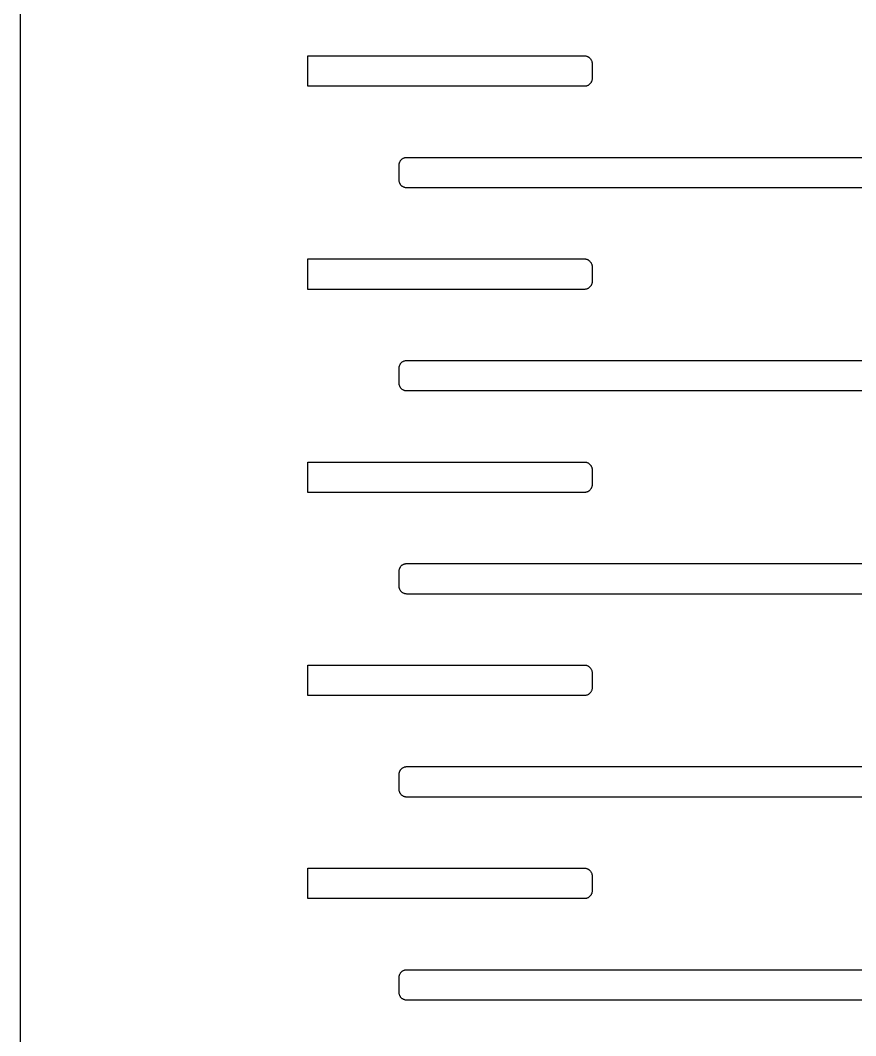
# Model space of a CAD drawing. Header units: metres. Extents: x -156 to 156, y -163 to 163.
# Drawn here: x -156.23 to -123.31, y 1.3 to 41.3 of the extents above; entities that cross this region are included whole.
import ezdxf

# ---------------------------------------------------------------- set-up
doc = ezdxf.new("R2010")
doc.units = ezdxf.units.M

msp = doc.modelspace()

# ---------------------------------------------------------------- linework, layer by layer
for p, q in [((-156.229, 59.9425), (-156.229, -59.9425)), ((-144.899, 38.7), (-144.899, 39.9)), ((-144.899, 39.9), (-134, 39.9)), ((-134, 39.9), (-133.981, 39.8994)), ((-133.981, 39.8994), (-133.962, 39.8976)), ((-133.962, 39.8976), (-133.944, 39.8947)), ((-133.944, 39.8947), (-133.925, 39.8906)), ((-133.925, 39.8906), (-133.907, 39.8853)), ((-133.907, 39.8853), (-133.89, 39.8789)), ((-133.89, 39.8789), (-133.872, 39.8714)), ((-133.872, 39.8714), (-133.855, 39.8629)), ((-133.855, 39.8629), (-133.839, 39.8533)), ((-133.839, 39.8533), (-133.824, 39.8427)), ((-133.824, 39.8427), (-133.809, 39.8311)), ((-133.809, 39.8311), (-133.795, 39.8187)), ((-133.795, 39.8187), (-133.781, 39.8054)), ((-133.781, 39.8054), (-133.769, 39.7912)), ((-133.769, 39.7912), (-133.757, 39.7763)), ((-133.757, 39.7763), (-133.747, 39.7607)), ((-133.747, 39.7607), (-133.737, 39.7445)), ((-133.737, 39.7445), (-133.729, 39.7277)), ((-133.729, 39.7277), (-133.721, 39.7104)), ((-133.721, 39.7104), (-133.715, 39.6927)), ((-133.715, 39.6927), (-133.709, 39.6746)), ((-133.709, 39.6746), (-133.705, 39.6562)), ((-133.705, 39.6562), (-133.702, 39.6376)), ((-133.702, 39.6376), (-133.701, 39.6188)), ((-133.701, 39.6188), (-133.7, 39.6)), ((-133.7, 39.6), (-133.7, 39)), ((-133.769, 38.8088), (-133.781, 38.7946)), ((-133.757, 38.8237), (-133.769, 38.8088)), ((-133.747, 38.8392), (-133.757, 38.8237)), ((-133.737, 38.8555), (-133.747, 38.8392)), ((-133.729, 38.8723), (-133.737, 38.8555)), ((-133.721, 38.8896), (-133.729, 38.8723)), ((-133.715, 38.9073), (-133.721, 38.8896)), ((-133.709, 38.9254), (-133.715, 38.9073)), ((-133.705, 38.9438), (-133.709, 38.9254)), ((-133.702, 38.9624), (-133.705, 38.9438)), ((-133.701, 38.9812), (-133.702, 38.9624)), ((-133.7, 39), (-133.701, 38.9812)), ((-134, 38.7), (-144.899, 38.7)), ((-133.981, 38.7006), (-134, 38.7)), ((-133.962, 38.7024), (-133.981, 38.7006)), ((-133.944, 38.7053), (-133.962, 38.7024)), ((-133.925, 38.7094), (-133.944, 38.7053)), ((-133.907, 38.7147), (-133.925, 38.7094)), ((-133.89, 38.7211), (-133.907, 38.7147)), ((-133.872, 38.7285), (-133.89, 38.7211)), ((-133.855, 38.7371), (-133.872, 38.7285)), ((-133.839, 38.7467), (-133.855, 38.7371)), ((-133.824, 38.7573), (-133.839, 38.7467)), ((-133.809, 38.7688), (-133.824, 38.7573)), ((-133.795, 38.7813), (-133.809, 38.7688)), ((-133.781, 38.7946), (-133.795, 38.7813)), ((-141.3, 35.6), (-141.299, 35.6188)), ((-141.3, 35), (-141.3, 35.6)), ((-141.299, 35.6188), (-141.298, 35.6376)), ((-141.298, 35.6376), (-141.295, 35.6562)), ((-141.295, 35.6562), (-141.291, 35.6746)), ((-141.291, 35.6746), (-141.285, 35.6927)), ((-141.285, 35.6927), (-141.279, 35.7104)), ((-141.279, 35.7104), (-141.271, 35.7277)), ((-141.271, 35.7277), (-141.263, 35.7445)), ((-141.263, 35.7445), (-141.253, 35.7607)), ((-141.253, 35.7607), (-141.243, 35.7763)), ((-141.243, 35.7763), (-141.231, 35.7912)), ((-141.231, 35.7912), (-141.219, 35.8054)), ((-141.219, 35.8054), (-141.205, 35.8187)), ((-141.205, 35.8187), (-141.191, 35.8311)), ((-141.191, 35.8311), (-141.176, 35.8427)), ((-141.176, 35.8427), (-141.161, 35.8533)), ((-141.161, 35.8533), (-141.145, 35.8629)), ((-141.145, 35.8629), (-141.128, 35.8714)), ((-141.128, 35.8714), (-141.11, 35.8789)), ((-141.11, 35.8789), (-141.093, 35.8853)), ((-141.093, 35.8853), (-141.075, 35.8906)), ((-141.075, 35.8906), (-141.056, 35.8947)), ((-141.056, 35.8947), (-141.038, 35.8976)), ((-141.038, 35.8976), (-141.019, 35.8994)), ((-141.019, 35.8994), (-141, 35.9)), ((-141, 35.9), (-114, 35.9)), ((-141.299, 34.9812), (-141.3, 35)), ((-141.298, 34.9624), (-141.299, 34.9812)), ((-141.295, 34.9438), (-141.298, 34.9624)), ((-141.291, 34.9254), (-141.295, 34.9438)), ((-141.285, 34.9073), (-141.291, 34.9254)), ((-141.279, 34.8896), (-141.285, 34.9073)), ((-141.271, 34.8723), (-141.279, 34.8896)), ((-141.263, 34.8555), (-141.271, 34.8723)), ((-141.253, 34.8392), (-141.263, 34.8555)), ((-141.243, 34.8237), (-141.253, 34.8392)), ((-141.231, 34.8088), (-141.243, 34.8237)), ((-141.219, 34.7946), (-141.231, 34.8088)), ((-141.205, 34.7813), (-141.219, 34.7946)), ((-141.191, 34.7688), (-141.205, 34.7813)), ((-141.176, 34.7573), (-141.191, 34.7688)), ((-141.161, 34.7467), (-141.176, 34.7573)), ((-141.145, 34.7371), (-141.161, 34.7467)), ((-141.128, 34.7285), (-141.145, 34.7371)), ((-141.11, 34.7211), (-141.128, 34.7285)), ((-141.093, 34.7147), (-141.11, 34.7211)), ((-141.075, 34.7094), (-141.093, 34.7147)), ((-141.056, 34.7053), (-141.075, 34.7094)), ((-141.038, 34.7024), (-141.056, 34.7053)), ((-141.019, 34.7006), (-141.038, 34.7024)), ((-141, 34.7), (-141.019, 34.7006)), ((-114, 34.7), (-141, 34.7)), ((-144.899, 30.7), (-144.899, 31.9)), ((-144.899, 31.9), (-134, 31.9)), ((-134, 31.9), (-133.981, 31.8994)), ((-133.981, 31.8994), (-133.962, 31.8976)), ((-133.962, 31.8976), (-133.944, 31.8947)), ((-133.944, 31.8947), (-133.925, 31.8906)), ((-133.925, 31.8906), (-133.907, 31.8853)), ((-133.907, 31.8853), (-133.89, 31.8789)), ((-133.89, 31.8789), (-133.872, 31.8714)), ((-133.872, 31.8714), (-133.855, 31.8629)), ((-133.855, 31.8629), (-133.839, 31.8533)), ((-133.839, 31.8533), (-133.824, 31.8427)), ((-133.824, 31.8427), (-133.809, 31.8311)), ((-133.809, 31.8311), (-133.795, 31.8187)), ((-133.795, 31.8187), (-133.781, 31.8054)), ((-133.781, 31.8054), (-133.769, 31.7912)), ((-133.769, 31.7912), (-133.757, 31.7763)), ((-133.757, 31.7763), (-133.747, 31.7607)), ((-133.747, 31.7607), (-133.737, 31.7445)), ((-133.737, 31.7445), (-133.729, 31.7277)), ((-133.729, 31.7277), (-133.721, 31.7104)), ((-133.721, 31.7104), (-133.715, 31.6927)), ((-133.715, 31.6927), (-133.709, 31.6746)), ((-133.709, 31.6746), (-133.705, 31.6562)), ((-133.705, 31.6562), (-133.702, 31.6376)), ((-133.702, 31.6376), (-133.701, 31.6188)), ((-133.701, 31.6188), (-133.7, 31.6)), ((-133.7, 31.6), (-133.7, 31)), ((-133.769, 30.8088), (-133.781, 30.7946)), ((-133.757, 30.8237), (-133.769, 30.8088)), ((-133.747, 30.8392), (-133.757, 30.8237)), ((-133.737, 30.8555), (-133.747, 30.8392)), ((-133.729, 30.8723), (-133.737, 30.8555)), ((-133.721, 30.8896), (-133.729, 30.8723)), ((-133.715, 30.9073), (-133.721, 30.8896)), ((-133.709, 30.9254), (-133.715, 30.9073)), ((-133.705, 30.9438), (-133.709, 30.9254)), ((-133.702, 30.9624), (-133.705, 30.9438)), ((-133.701, 30.9812), (-133.702, 30.9624)), ((-133.7, 31), (-133.701, 30.9812)), ((-134, 30.7), (-144.899, 30.7)), ((-133.981, 30.7006), (-134, 30.7)), ((-133.962, 30.7024), (-133.981, 30.7006)), ((-133.944, 30.7053), (-133.962, 30.7024)), ((-133.925, 30.7094), (-133.944, 30.7053)), ((-133.907, 30.7147), (-133.925, 30.7094)), ((-133.89, 30.7211), (-133.907, 30.7147)), ((-133.872, 30.7285), (-133.89, 30.7211)), ((-133.855, 30.7371), (-133.872, 30.7285)), ((-133.839, 30.7467), (-133.855, 30.7371)), ((-133.824, 30.7573), (-133.839, 30.7467)), ((-133.809, 30.7688), (-133.824, 30.7573)), ((-133.795, 30.7813), (-133.809, 30.7688)), ((-133.781, 30.7946), (-133.795, 30.7813)), ((-141.3, 27.6), (-141.299, 27.6188)), ((-141.3, 27), (-141.3, 27.6)), ((-141.299, 27.6188), (-141.298, 27.6376)), ((-141.298, 27.6376), (-141.295, 27.6562)), ((-141.295, 27.6562), (-141.291, 27.6746)), ((-141.291, 27.6746), (-141.285, 27.6927)), ((-141.285, 27.6927), (-141.279, 27.7104)), ((-141.279, 27.7104), (-141.271, 27.7277)), ((-141.271, 27.7277), (-141.263, 27.7445)), ((-141.263, 27.7445), (-141.253, 27.7607)), ((-141.253, 27.7607), (-141.243, 27.7763)), ((-141.243, 27.7763), (-141.231, 27.7912)), ((-141.231, 27.7912), (-141.219, 27.8054)), ((-141.219, 27.8054), (-141.205, 27.8187)), ((-141.205, 27.8187), (-141.191, 27.8311)), ((-141.191, 27.8311), (-141.176, 27.8427)), ((-141.176, 27.8427), (-141.161, 27.8533)), ((-141.161, 27.8533), (-141.145, 27.8629)), ((-141.145, 27.8629), (-141.128, 27.8714)), ((-141.128, 27.8714), (-141.11, 27.8789)), ((-141.11, 27.8789), (-141.093, 27.8853)), ((-141.093, 27.8853), (-141.075, 27.8906)), ((-141.075, 27.8906), (-141.056, 27.8947)), ((-141.056, 27.8947), (-141.038, 27.8976)), ((-141.038, 27.8976), (-141.019, 27.8994)), ((-141.019, 27.8994), (-141, 27.9)), ((-141, 27.9), (-114, 27.9)), ((-141.299, 26.9812), (-141.3, 27)), ((-141.298, 26.9624), (-141.299, 26.9812)), ((-141.295, 26.9438), (-141.298, 26.9624)), ((-141.291, 26.9254), (-141.295, 26.9438)), ((-141.285, 26.9073), (-141.291, 26.9254)), ((-141.279, 26.8896), (-141.285, 26.9073)), ((-141.271, 26.8723), (-141.279, 26.8896)), ((-141.263, 26.8555), (-141.271, 26.8723)), ((-141.253, 26.8392), (-141.263, 26.8555)), ((-141.243, 26.8237), (-141.253, 26.8392)), ((-141.231, 26.8088), (-141.243, 26.8237)), ((-141.219, 26.7946), (-141.231, 26.8088)), ((-141.205, 26.7813), (-141.219, 26.7946)), ((-141.191, 26.7688), (-141.205, 26.7813)), ((-141.176, 26.7573), (-141.191, 26.7688)), ((-141.161, 26.7467), (-141.176, 26.7573)), ((-141.145, 26.7371), (-141.161, 26.7467)), ((-141.128, 26.7285), (-141.145, 26.7371)), ((-141.11, 26.7211), (-141.128, 26.7285)), ((-141.093, 26.7147), (-141.11, 26.7211)), ((-141.075, 26.7094), (-141.093, 26.7147)), ((-141.056, 26.7053), (-141.075, 26.7094)), ((-141.038, 26.7024), (-141.056, 26.7053)), ((-141.019, 26.7006), (-141.038, 26.7024)), ((-141, 26.7), (-141.019, 26.7006)), ((-114, 26.7), (-141, 26.7)), ((-144.899, 22.7), (-144.899, 23.9)), ((-144.899, 23.9), (-134, 23.9)), ((-134, 23.9), (-133.981, 23.8994)), ((-133.981, 23.8994), (-133.962, 23.8976)), ((-133.962, 23.8976), (-133.944, 23.8947)), ((-133.944, 23.8947), (-133.925, 23.8906)), ((-133.925, 23.8906), (-133.907, 23.8853)), ((-133.907, 23.8853), (-133.89, 23.8789)), ((-133.89, 23.8789), (-133.872, 23.8714)), ((-133.872, 23.8714), (-133.855, 23.8629)), ((-133.855, 23.8629), (-133.839, 23.8533)), ((-133.839, 23.8533), (-133.824, 23.8427)), ((-133.824, 23.8427), (-133.809, 23.8311)), ((-133.809, 23.8311), (-133.795, 23.8187)), ((-133.795, 23.8187), (-133.781, 23.8054)), ((-133.781, 23.8054), (-133.769, 23.7912)), ((-133.769, 23.7912), (-133.757, 23.7763)), ((-133.757, 23.7763), (-133.747, 23.7607)), ((-133.747, 23.7607), (-133.737, 23.7445)), ((-133.737, 23.7445), (-133.729, 23.7277)), ((-133.729, 23.7277), (-133.721, 23.7104)), ((-133.721, 23.7104), (-133.715, 23.6927)), ((-133.715, 23.6927), (-133.709, 23.6746)), ((-133.709, 23.6746), (-133.705, 23.6562)), ((-133.705, 23.6562), (-133.702, 23.6376)), ((-133.702, 23.6376), (-133.701, 23.6188)), ((-133.701, 23.6188), (-133.7, 23.6)), ((-133.7, 23.6), (-133.7, 23)), ((-133.769, 22.8088), (-133.781, 22.7946)), ((-133.757, 22.8237), (-133.769, 22.8088)), ((-133.747, 22.8392), (-133.757, 22.8237)), ((-133.737, 22.8555), (-133.747, 22.8392)), ((-133.729, 22.8723), (-133.737, 22.8555)), ((-133.721, 22.8896), (-133.729, 22.8723)), ((-133.715, 22.9073), (-133.721, 22.8896)), ((-133.709, 22.9254), (-133.715, 22.9073)), ((-133.705, 22.9438), (-133.709, 22.9254)), ((-133.702, 22.9624), (-133.705, 22.9438)), ((-133.701, 22.9812), (-133.702, 22.9624)), ((-133.7, 23), (-133.701, 22.9812)), ((-134, 22.7), (-144.899, 22.7)), ((-133.981, 22.7006), (-134, 22.7)), ((-133.962, 22.7024), (-133.981, 22.7006)), ((-133.944, 22.7053), (-133.962, 22.7024)), ((-133.925, 22.7094), (-133.944, 22.7053)), ((-133.907, 22.7147), (-133.925, 22.7094)), ((-133.89, 22.7211), (-133.907, 22.7147)), ((-133.872, 22.7285), (-133.89, 22.7211)), ((-133.855, 22.7371), (-133.872, 22.7285)), ((-133.839, 22.7467), (-133.855, 22.7371)), ((-133.824, 22.7573), (-133.839, 22.7467)), ((-133.809, 22.7688), (-133.824, 22.7573)), ((-133.795, 22.7813), (-133.809, 22.7688)), ((-133.781, 22.7946), (-133.795, 22.7813)), ((-141.3, 19.6), (-141.299, 19.6188)), ((-141.3, 19), (-141.3, 19.6)), ((-141.299, 19.6188), (-141.298, 19.6376)), ((-141.298, 19.6376), (-141.295, 19.6562)), ((-141.295, 19.6562), (-141.291, 19.6746)), ((-141.291, 19.6746), (-141.285, 19.6927)), ((-141.285, 19.6927), (-141.279, 19.7104)), ((-141.279, 19.7104), (-141.271, 19.7277)), ((-141.271, 19.7277), (-141.263, 19.7445)), ((-141.263, 19.7445), (-141.253, 19.7607)), ((-141.253, 19.7607), (-141.243, 19.7763)), ((-141.243, 19.7763), (-141.231, 19.7912)), ((-141.231, 19.7912), (-141.219, 19.8054)), ((-141.219, 19.8054), (-141.205, 19.8187)), ((-141.205, 19.8187), (-141.191, 19.8311)), ((-141.191, 19.8311), (-141.176, 19.8427)), ((-141.176, 19.8427), (-141.161, 19.8533)), ((-141.161, 19.8533), (-141.145, 19.8629)), ((-141.145, 19.8629), (-141.128, 19.8714)), ((-141.128, 19.8714), (-141.11, 19.8789)), ((-141.11, 19.8789), (-141.093, 19.8853)), ((-141.093, 19.8853), (-141.075, 19.8906)), ((-141.075, 19.8906), (-141.056, 19.8947)), ((-141.056, 19.8947), (-141.038, 19.8976)), ((-141.038, 19.8976), (-141.019, 19.8994)), ((-141.019, 19.8994), (-141, 19.9)), ((-141, 19.9), (-114, 19.9)), ((-141.299, 18.9812), (-141.3, 19)), ((-141.298, 18.9624), (-141.299, 18.9812)), ((-141.295, 18.9438), (-141.298, 18.9624)), ((-141.291, 18.9254), (-141.295, 18.9438)), ((-141.285, 18.9073), (-141.291, 18.9254)), ((-141.279, 18.8896), (-141.285, 18.9073)), ((-141.271, 18.8723), (-141.279, 18.8896)), ((-141.263, 18.8555), (-141.271, 18.8723)), ((-141.253, 18.8392), (-141.263, 18.8555)), ((-141.243, 18.8237), (-141.253, 18.8392)), ((-141.231, 18.8088), (-141.243, 18.8237)), ((-141.219, 18.7946), (-141.231, 18.8088)), ((-141.205, 18.7813), (-141.219, 18.7946)), ((-141.191, 18.7688), (-141.205, 18.7813)), ((-141.176, 18.7573), (-141.191, 18.7688)), ((-141.161, 18.7467), (-141.176, 18.7573)), ((-141.145, 18.7371), (-141.161, 18.7467)), ((-141.128, 18.7285), (-141.145, 18.7371)), ((-141.11, 18.7211), (-141.128, 18.7285)), ((-141.093, 18.7147), (-141.11, 18.7211)), ((-141.075, 18.7094), (-141.093, 18.7147)), ((-141.056, 18.7053), (-141.075, 18.7094)), ((-141.038, 18.7024), (-141.056, 18.7053)), ((-141.019, 18.7006), (-141.038, 18.7024)), ((-141, 18.7), (-141.019, 18.7006)), ((-114, 18.7), (-141, 18.7)), ((-144.899, 14.7), (-144.899, 15.9)), ((-144.899, 15.9), (-134, 15.9)), ((-134, 15.9), (-133.981, 15.8994)), ((-133.981, 15.8994), (-133.962, 15.8976)), ((-133.962, 15.8976), (-133.944, 15.8947)), ((-133.944, 15.8947), (-133.925, 15.8906)), ((-133.925, 15.8906), (-133.907, 15.8853)), ((-133.907, 15.8853), (-133.89, 15.8789)), ((-133.89, 15.8789), (-133.872, 15.8714)), ((-133.872, 15.8714), (-133.855, 15.8629)), ((-133.855, 15.8629), (-133.839, 15.8533)), ((-133.839, 15.8533), (-133.824, 15.8427)), ((-133.824, 15.8427), (-133.809, 15.8311)), ((-133.809, 15.8311), (-133.795, 15.8187)), ((-133.795, 15.8187), (-133.781, 15.8054)), ((-133.781, 15.8054), (-133.769, 15.7912)), ((-133.769, 15.7912), (-133.757, 15.7763)), ((-133.757, 15.7763), (-133.747, 15.7607)), ((-133.747, 15.7607), (-133.737, 15.7445)), ((-133.737, 15.7445), (-133.729, 15.7277)), ((-133.729, 15.7277), (-133.721, 15.7104)), ((-133.721, 15.7104), (-133.715, 15.6927)), ((-133.715, 15.6927), (-133.709, 15.6746)), ((-133.709, 15.6746), (-133.705, 15.6562)), ((-133.705, 15.6562), (-133.702, 15.6376)), ((-133.702, 15.6376), (-133.701, 15.6188)), ((-133.701, 15.6188), (-133.7, 15.6)), ((-133.7, 15.6), (-133.7, 15)), ((-133.769, 14.8088), (-133.781, 14.7946)), ((-133.757, 14.8237), (-133.769, 14.8088)), ((-133.747, 14.8392), (-133.757, 14.8237)), ((-133.737, 14.8555), (-133.747, 14.8392)), ((-133.729, 14.8723), (-133.737, 14.8555)), ((-133.721, 14.8896), (-133.729, 14.8723)), ((-133.715, 14.9073), (-133.721, 14.8896)), ((-133.709, 14.9254), (-133.715, 14.9073)), ((-133.705, 14.9438), (-133.709, 14.9254)), ((-133.702, 14.9624), (-133.705, 14.9438)), ((-133.701, 14.9812), (-133.702, 14.9624)), ((-133.7, 15), (-133.701, 14.9812)), ((-134, 14.7), (-144.899, 14.7)), ((-133.981, 14.7006), (-134, 14.7)), ((-133.962, 14.7024), (-133.981, 14.7006)), ((-133.944, 14.7053), (-133.962, 14.7024)), ((-133.925, 14.7094), (-133.944, 14.7053)), ((-133.907, 14.7147), (-133.925, 14.7094)), ((-133.89, 14.7211), (-133.907, 14.7147)), ((-133.872, 14.7285), (-133.89, 14.7211)), ((-133.855, 14.7371), (-133.872, 14.7285)), ((-133.839, 14.7467), (-133.855, 14.7371)), ((-133.824, 14.7573), (-133.839, 14.7467)), ((-133.809, 14.7688), (-133.824, 14.7573)), ((-133.795, 14.7813), (-133.809, 14.7688)), ((-133.781, 14.7946), (-133.795, 14.7813)), ((-141.3, 11.6), (-141.299, 11.6188)), ((-141.3, 11), (-141.3, 11.6)), ((-141.299, 11.6188), (-141.298, 11.6376)), ((-141.298, 11.6376), (-141.295, 11.6562)), ((-141.295, 11.6562), (-141.291, 11.6746)), ((-141.291, 11.6746), (-141.285, 11.6927)), ((-141.285, 11.6927), (-141.279, 11.7104)), ((-141.279, 11.7104), (-141.271, 11.7277)), ((-141.271, 11.7277), (-141.263, 11.7445)), ((-141.263, 11.7445), (-141.253, 11.7607)), ((-141.253, 11.7607), (-141.243, 11.7763)), ((-141.243, 11.7763), (-141.231, 11.7912)), ((-141.231, 11.7912), (-141.219, 11.8054)), ((-141.219, 11.8054), (-141.205, 11.8187)), ((-141.205, 11.8187), (-141.191, 11.8311)), ((-141.191, 11.8311), (-141.176, 11.8427)), ((-141.176, 11.8427), (-141.161, 11.8533)), ((-141.161, 11.8533), (-141.145, 11.8629)), ((-141.145, 11.8629), (-141.128, 11.8714)), ((-141.128, 11.8714), (-141.11, 11.8789)), ((-141.11, 11.8789), (-141.093, 11.8853)), ((-141.093, 11.8853), (-141.075, 11.8906)), ((-141.075, 11.8906), (-141.056, 11.8947)), ((-141.056, 11.8947), (-141.038, 11.8976)), ((-141.038, 11.8976), (-141.019, 11.8994)), ((-141.019, 11.8994), (-141, 11.9)), ((-141, 11.9), (-114, 11.9)), ((-141.299, 10.9812), (-141.3, 11)), ((-141.298, 10.9624), (-141.299, 10.9812)), ((-141.295, 10.9438), (-141.298, 10.9624)), ((-141.291, 10.9254), (-141.295, 10.9438)), ((-141.285, 10.9073), (-141.291, 10.9254)), ((-141.279, 10.8896), (-141.285, 10.9073)), ((-141.271, 10.8723), (-141.279, 10.8896)), ((-141.263, 10.8555), (-141.271, 10.8723)), ((-141.253, 10.8392), (-141.263, 10.8555)), ((-141.243, 10.8237), (-141.253, 10.8392)), ((-141.231, 10.8088), (-141.243, 10.8237)), ((-141.219, 10.7946), (-141.231, 10.8088)), ((-141.205, 10.7813), (-141.219, 10.7946)), ((-141.191, 10.7688), (-141.205, 10.7813)), ((-141.176, 10.7573), (-141.191, 10.7688)), ((-141.161, 10.7467), (-141.176, 10.7573)), ((-141.145, 10.7371), (-141.161, 10.7467)), ((-141.128, 10.7285), (-141.145, 10.7371)), ((-141.11, 10.7211), (-141.128, 10.7285)), ((-141.093, 10.7147), (-141.11, 10.7211)), ((-141.075, 10.7094), (-141.093, 10.7147)), ((-141.056, 10.7053), (-141.075, 10.7094)), ((-141.038, 10.7024), (-141.056, 10.7053)), ((-141.019, 10.7006), (-141.038, 10.7024)), ((-141, 10.7), (-141.019, 10.7006)), ((-114, 10.7), (-141, 10.7)), ((-144.899, 6.7), (-144.899, 7.89999)), ((-144.899, 7.89999), (-134, 7.89999)), ((-134, 7.89999), (-133.981, 7.8994)), ((-133.981, 7.8994), (-133.962, 7.89763)), ((-133.962, 7.89763), (-133.944, 7.89468)), ((-133.944, 7.89468), (-133.925, 7.89056)), ((-133.925, 7.89056), (-133.907, 7.88531)), ((-133.907, 7.88531), (-133.89, 7.87892)), ((-133.89, 7.87892), (-133.872, 7.87144)), ((-133.872, 7.87144), (-133.855, 7.86288)), ((-133.855, 7.86288), (-133.839, 7.85329)), ((-133.839, 7.85329), (-133.824, 7.8427)), ((-133.824, 7.8427), (-133.809, 7.83115)), ((-133.809, 7.83115), (-133.795, 7.81868)), ((-133.795, 7.81868), (-133.781, 7.80536)), ((-133.781, 7.80536), (-133.769, 7.79121)), ((-133.769, 7.79121), (-133.757, 7.77632)), ((-133.757, 7.77632), (-133.747, 7.76074)), ((-133.747, 7.76074), (-133.737, 7.74452)), ((-133.737, 7.74452), (-133.729, 7.72772)), ((-133.729, 7.72772), (-133.721, 7.71043)), ((-133.721, 7.71043), (-133.715, 7.6927)), ((-133.715, 7.6927), (-133.709, 7.67461)), ((-133.709, 7.67461), (-133.705, 7.6562)), ((-133.705, 7.6562), (-133.702, 7.63759)), ((-133.702, 7.63759), (-133.701, 7.61884)), ((-133.701, 7.61884), (-133.7, 7.59999)), ((-133.7, 7.59999), (-133.7, 7)), ((-133.769, 6.80876), (-133.781, 6.79463)), ((-133.757, 6.82365), (-133.769, 6.80876)), ((-133.747, 6.83925), (-133.757, 6.82365)), ((-133.737, 6.85547), (-133.747, 6.83925)), ((-133.729, 6.87225), (-133.737, 6.85547)), ((-133.721, 6.88956), (-133.729, 6.87225)), ((-133.715, 6.90729), (-133.721, 6.88956)), ((-133.709, 6.92538), (-133.715, 6.90729)), ((-133.705, 6.94377), (-133.709, 6.92538)), ((-133.702, 6.96239), (-133.705, 6.94377)), ((-133.701, 6.98116), (-133.702, 6.96239)), ((-133.7, 7), (-133.701, 6.98116)), ((-134, 6.7), (-144.899, 6.7)), ((-133.981, 6.70059), (-134, 6.7)), ((-133.962, 6.70236), (-133.981, 6.70059)), ((-133.944, 6.70531), (-133.962, 6.70236)), ((-133.925, 6.70941), (-133.944, 6.70531)), ((-133.907, 6.71468), (-133.925, 6.70941)), ((-133.89, 6.72105), (-133.907, 6.71468)), ((-133.872, 6.72855), (-133.89, 6.72105)), ((-133.855, 6.73711), (-133.872, 6.72855)), ((-133.839, 6.74669), (-133.855, 6.73711)), ((-133.824, 6.75729), (-133.839, 6.74669)), ((-133.809, 6.76884), (-133.824, 6.75729)), ((-133.795, 6.7813), (-133.809, 6.76884)), ((-133.781, 6.79463), (-133.795, 6.7813)), ((-141.3, 3.59999), (-141.299, 3.61884)), ((-141.299, 3.61884), (-141.298, 3.63759)), ((-141.298, 3.63759), (-141.295, 3.6562)), ((-141.295, 3.6562), (-141.291, 3.67461)), ((-141.291, 3.67461), (-141.285, 3.6927)), ((-141.285, 3.6927), (-141.279, 3.71043)), ((-141.279, 3.71043), (-141.271, 3.72772)), ((-141.271, 3.72772), (-141.263, 3.74452)), ((-141.263, 3.74452), (-141.253, 3.76074)), ((-141.253, 3.76074), (-141.243, 3.77632)), ((-141.243, 3.77632), (-141.231, 3.79121)), ((-141.231, 3.79121), (-141.219, 3.80536)), ((-141.219, 3.80536), (-141.205, 3.81868)), ((-141.205, 3.81868), (-141.191, 3.83115)), ((-141.191, 3.83115), (-141.176, 3.8427)), ((-141.176, 3.8427), (-141.161, 3.85329)), ((-141.161, 3.85329), (-141.145, 3.86288)), ((-141.145, 3.86288), (-141.128, 3.87144)), ((-141.128, 3.87144), (-141.11, 3.87892)), ((-141.11, 3.87892), (-141.093, 3.88531)), ((-141.093, 3.88531), (-141.075, 3.89056)), ((-141.075, 3.89056), (-141.056, 3.89468)), ((-141.056, 3.89468), (-141.038, 3.89763)), ((-141.038, 3.89763), (-141.019, 3.8994)), ((-141.019, 3.8994), (-141, 3.89999)), ((-141, 3.89999), (-114, 3.89999)), ((-141.3, 3), (-141.3, 3.59999)), ((-141.299, 2.98116), (-141.3, 3)), ((-141.298, 2.96239), (-141.299, 2.98116)), ((-141.295, 2.94377), (-141.298, 2.96239)), ((-141.291, 2.92538), (-141.295, 2.94377)), ((-141.285, 2.90729), (-141.291, 2.92538)), ((-141.279, 2.88956), (-141.285, 2.90729)), ((-141.271, 2.87225), (-141.279, 2.88956)), ((-141.263, 2.85547), (-141.271, 2.87225)), ((-141.253, 2.83925), (-141.263, 2.85547)), ((-141.243, 2.82365), (-141.253, 2.83925)), ((-141.231, 2.80876), (-141.243, 2.82365)), ((-141.219, 2.79463), (-141.231, 2.80876)), ((-141.205, 2.7813), (-141.219, 2.79463)), ((-141.191, 2.76884), (-141.205, 2.7813)), ((-141.176, 2.75729), (-141.191, 2.76884)), ((-141.161, 2.74669), (-141.176, 2.75729)), ((-141.145, 2.73711), (-141.161, 2.74669)), ((-141.128, 2.72855), (-141.145, 2.73711)), ((-141.11, 2.72105), (-141.128, 2.72855)), ((-141.093, 2.71468), (-141.11, 2.72105)), ((-141.075, 2.70941), (-141.093, 2.71468)), ((-141.056, 2.70531), (-141.075, 2.70941)), ((-141.038, 2.70236), (-141.056, 2.70531)), ((-141.019, 2.70059), (-141.038, 2.70236)), ((-141, 2.7), (-141.019, 2.70059)), ((-114, 2.7), (-141, 2.7))]:
    msp.add_line(p, q)

doc.saveas('drawing.dxf')
